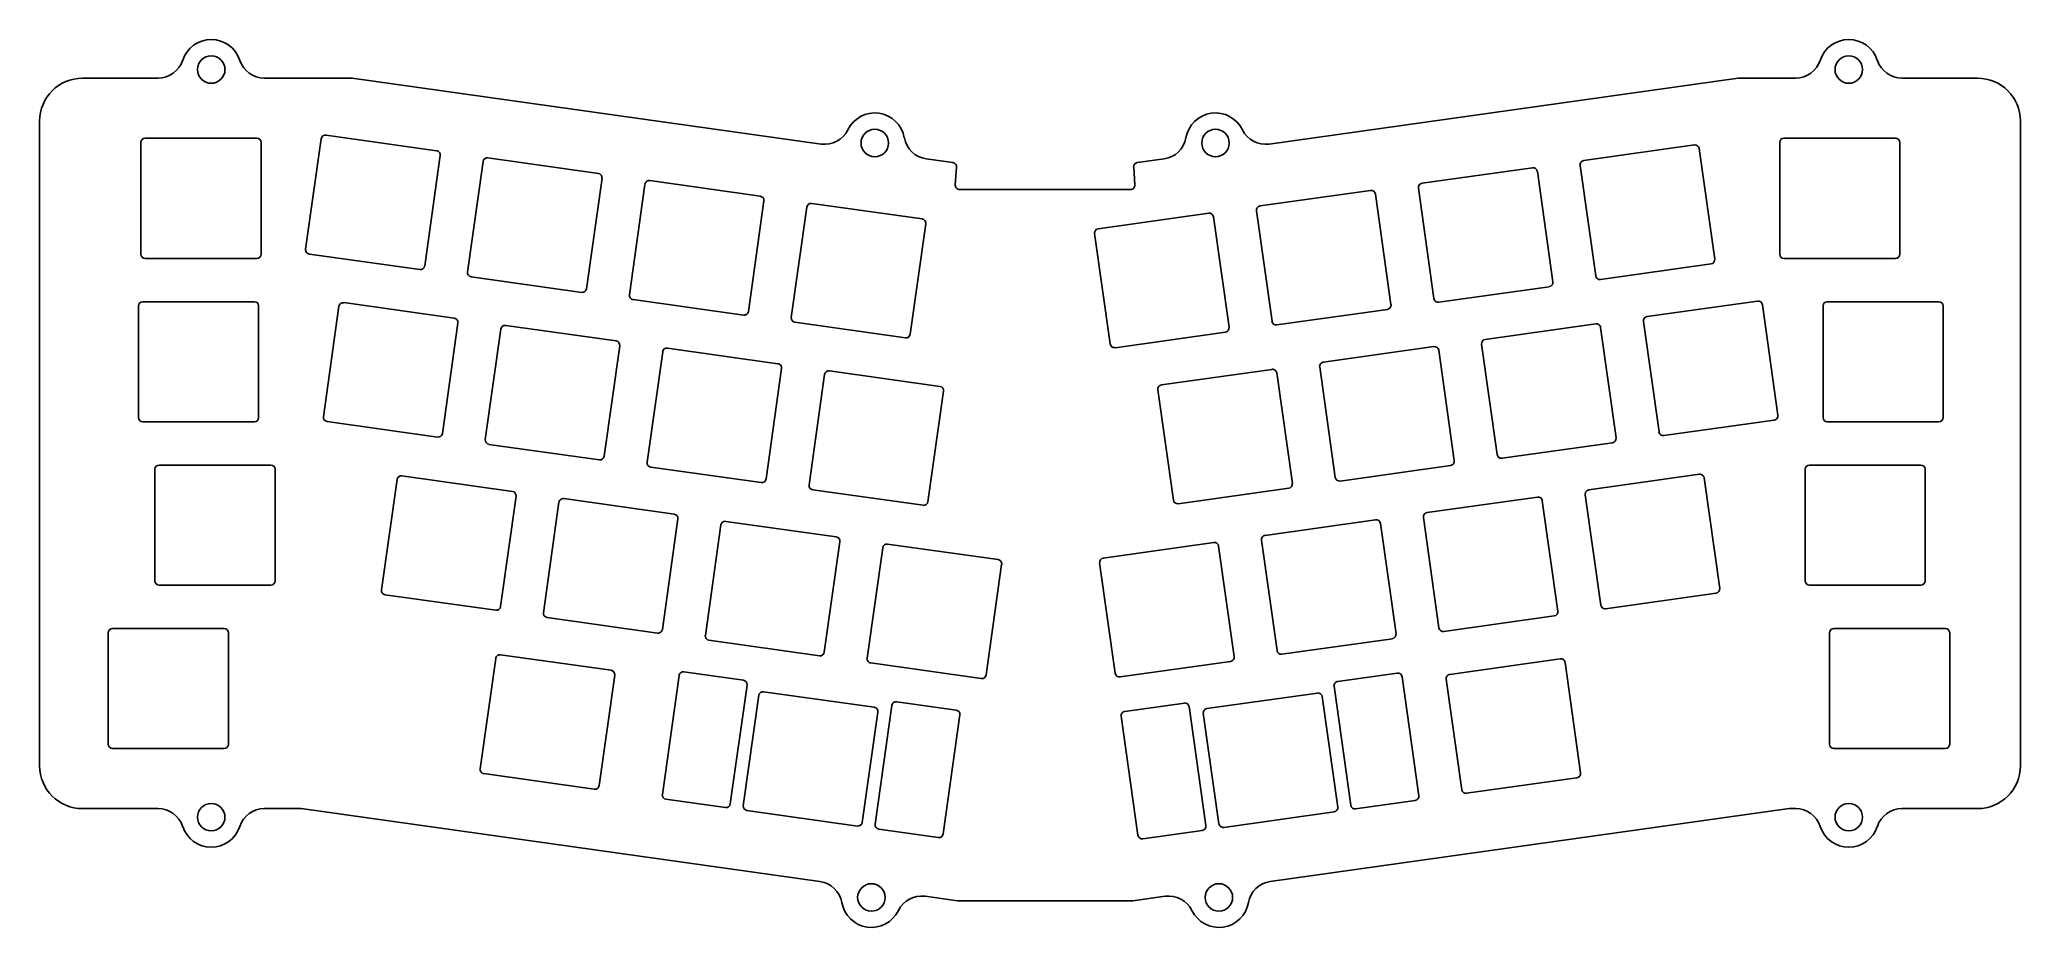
# Model space of a CAD drawing. Header units: millimetres. Extents: x -117 to 114, y -56 to 47.
import ezdxf

# ---------------------------------------------------------------- set-up
doc = ezdxf.new("R2010")
doc.units = ezdxf.units.MM

msp = doc.modelspace()

# ---------------------------------------------------------------- linework, layer by layer
at = {"color": 7, "linetype": 'Continuous', "lineweight": 25}
for p, q in [((-112.2, 42.58), (-103.39, 42.58)), ((-91.02, 42.58), (-80.79, 42.58)), ((-80.79, 42.58), (-26.14, 34.89)), ((26.09, 34.89), (80.74, 42.58)), ((80.74, 42.58), (87.45, 42.58)), ((99.82, 42.58), (108.63, 42.58)), ((-117.2, -37.58), (-117.2, 37.58)), ((113.63, 37.58), (113.63, -37.58)), ((-105.39, 35.08), (-105.39, 22.07)), ((-91.89, 35.58), (-104.89, 35.58)), ((-91.39, 22.07), (-91.39, 35.08)), ((-84.39, 35.51), (-86.2, 22.63)), ((-70.95, 34.12), (-83.82, 35.93)), ((75.64, 34.79), (62.76, 32.98)), ((85.58, 35.08), (85.58, 22.07)), ((99.08, 35.58), (86.08, 35.58)), ((99.58, 22.07), (99.58, 35.08)), ((-72.33, 20.69), (-70.53, 33.56)), ((-65.52, 32.86), (-67.33, 19.98)), ((-52.09, 31.47), (-64.96, 33.28)), ((-13.89, 33.17), (-10.77, 32.73)), ((10.73, 32.73), (13.84, 33.17)), ((62.34, 32.41), (64.15, 19.54)), ((78.01, 21.49), (76.2, 34.36)), ((-53.47, 18.03), (-51.66, 30.91)), ((-46.66, 30.2), (-48.47, 17.33)), ((-33.22, 28.82), (-46.09, 30.63)), ((-10.34, 32.2), (-10.49, 30.13)), ((10.44, 30.13), (10.3, 32.2)), ((56.77, 32.14), (43.9, 30.33)), ((59.15, 18.84), (57.34, 31.71)), ((-34.61, 15.38), (-32.8, 28.26)), ((-14.36, 26.17), (-27.23, 27.98)), ((-9.99, 29.6), (9.94, 29.6)), ((37.91, 29.49), (25.04, 27.68)), ((40.28, 16.19), (38.47, 29.06)), ((43.47, 29.76), (45.28, 16.89)), ((-27.79, 27.55), (-29.6, 14.68)), ((-15.74, 12.73), (-13.93, 25.61)), ((19.04, 26.83), (6.17, 25.03)), ((21.42, 13.54), (19.61, 26.41)), ((24.61, 27.11), (26.42, 14.24)), ((5.75, 24.46), (7.55, 11.59)), ((-104.89, 21.57), (-91.89, 21.57)), ((-85.77, 22.07), (-72.9, 20.26)), ((64.71, 19.12), (77.59, 20.92)), ((86.08, 21.57), (99.08, 21.57)), ((-66.91, 19.42), (-54.03, 17.61)), ((-92.18, 16.52), (-105.18, 16.52)), ((-68.89, 14.6), (-81.76, 16.41)), ((-48.04, 16.77), (-35.17, 14.96)), ((45.85, 16.46), (58.72, 18.27)), ((83.01, 16.59), (70.13, 14.78)), ((85.38, 3.29), (83.57, 16.16)), ((104.13, 16.52), (91.13, 16.52)), ((-105.68, 16.02), (-105.68, 3.02)), ((-91.68, 3.02), (-91.68, 16.02)), ((-82.32, 15.98), (-84.13, 3.11)), ((-70.27, 1.16), (-68.46, 14.03)), ((-29.18, 14.12), (-16.31, 12.31)), ((26.98, 13.81), (39.86, 15.62)), ((64.14, 13.94), (51.27, 12.13)), ((69.71, 14.21), (71.52, 1.34)), ((90.63, 16.02), (90.63, 3.02)), ((104.63, 3.02), (104.63, 16.02)), ((-63.46, 13.33), (-65.27, 0.46)), ((-50.02, 11.94), (-62.89, 13.75)), ((8.12, 11.16), (20.99, 12.97)), ((50.84, 11.56), (52.65, -1.31)), ((66.51, 0.64), (64.71, 13.51)), ((-51.4, -1.49), (-49.6, 11.38)), ((-44.59, 10.68), (-46.4, -2.2)), ((-31.16, 9.29), (-44.03, 11.1)), ((45.28, 11.28), (32.4, 9.48)), ((47.65, -2.01), (45.84, 10.86)), ((-32.54, -4.14), (-30.73, 8.73)), ((-25.73, 8.03), (-27.54, -4.85)), ((-12.29, 6.64), (-25.17, 8.45)), ((26.41, 8.63), (13.54, 6.82)), ((28.79, -4.67), (26.98, 8.21)), ((31.98, 8.91), (33.79, -3.96)), ((-13.68, -6.8), (-11.87, 6.08)), ((13.11, 6.26), (14.92, -6.61)), ((-105.18, 2.52), (-92.18, 2.52)), ((-83.71, 2.54), (-70.83, 0.73)), ((72.08, 0.91), (84.95, 2.72)), ((91.13, 2.52), (104.13, 2.52)), ((53.22, -1.74), (66.09, 0.07)), ((-64.84, -0.11), (-51.97, -1.92)), ((-103.77, -3.02), (-103.77, -16.02)), ((-90.27, -2.52), (-103.27, -2.52)), ((-89.77, -16.02), (-89.77, -3.02)), ((-75.54, -4.21), (-77.35, -17.08)), ((-62.1, -5.59), (-74.98, -3.78)), ((-45.98, -2.76), (-33.1, -4.57)), ((34.35, -4.39), (47.22, -2.58)), ((76.22, -3.6), (63.35, -5.41)), ((78.6, -16.9), (76.79, -4.03)), ((88.54, -3.02), (88.54, -16.02)), ((102.04, -2.52), (89.04, -2.52)), ((102.54, -16.02), (102.54, -3.02)), ((-63.49, -19.03), (-61.68, -6.16)), ((-56.68, -6.86), (-58.49, -19.74)), ((-43.24, -8.25), (-56.11, -6.44)), ((-27.11, -5.41), (-14.24, -7.22)), ((15.49, -7.04), (28.36, -5.23)), ((57.36, -6.25), (44.49, -8.06)), ((59.73, -19.55), (57.92, -6.68)), ((62.93, -5.98), (64.73, -18.85)), ((-44.62, -21.68), (-42.81, -8.81)), ((-24.38, -10.9), (-37.25, -9.09)), ((38.49, -8.91), (25.62, -10.72)), ((44.06, -8.63), (45.87, -21.5)), ((-37.81, -9.51), (-39.62, -22.39)), ((-25.76, -24.33), (-23.95, -11.46)), ((25.2, -11.28), (27.01, -24.15)), ((40.87, -22.2), (39.06, -9.33)), ((-18.95, -12.16), (-20.76, -25.04)), ((-5.51, -13.55), (-18.38, -11.74)), ((19.63, -11.56), (6.76, -13.37)), ((22, -24.86), (20.2, -11.98)), ((-6.89, -26.99), (-5.09, -14.11)), ((6.33, -13.93), (8.14, -26.8)), ((-103.27, -16.52), (-90.27, -16.52)), ((-76.93, -17.65), (-64.05, -19.46)), ((65.3, -19.28), (78.17, -17.47)), ((89.04, -16.52), (102.04, -16.52)), ((-58.06, -20.3), (-45.19, -22.11)), ((46.43, -21.93), (59.31, -20.12)), ((-109.2, -22.07), (-109.2, -35.08)), ((-95.7, -21.57), (-108.7, -21.57)), ((-95.2, -35.08), (-95.2, -22.07)), ((-39.2, -22.95), (-26.32, -24.76)), ((27.57, -24.58), (40.44, -22.77)), ((91.39, -22.07), (91.39, -35.08)), ((104.89, -21.57), (91.89, -21.57)), ((105.39, -35.08), (105.39, -22.07)), ((-64.05, -25.06), (-65.85, -37.94)), ((-50.61, -26.45), (-63.48, -24.64)), ((60.01, -25.12), (47.14, -26.93)), ((-51.99, -39.89), (-50.18, -27.01)), ((-42.68, -27.06), (-44.63, -40.92)), ((-35.19, -27.6), (-42.12, -26.63)), ((-20.33, -25.6), (-7.46, -27.41)), ((8.71, -27.23), (21.58, -25.42)), ((41.01, -26.78), (34.08, -27.75)), ((43.52, -41.07), (41.57, -27.21)), ((46.71, -27.49), (48.52, -40.37)), ((62.38, -38.42), (60.58, -25.54)), ((-36.71, -42.03), (-34.76, -28.17)), ((-33.39, -29.37), (-35.2, -42.25)), ((-19.95, -30.76), (-32.83, -28.95)), ((31.71, -29.1), (18.84, -30.91)), ((34.09, -42.4), (32.28, -29.52)), ((33.65, -28.32), (35.6, -42.18)), ((-21.34, -44.19), (-19.53, -31.32)), ((-17.88, -30.54), (-19.83, -44.41)), ((-10.38, -31.09), (-17.31, -30.12)), ((-11.9, -45.52), (-9.96, -31.66)), ((8.84, -31.81), (10.79, -45.67)), ((16.2, -30.27), (9.27, -31.24)), ((18.71, -44.56), (16.77, -30.69)), ((18.41, -31.47), (20.22, -44.34)), ((-108.7, -35.58), (-95.7, -35.58)), ((91.89, -35.58), (104.89, -35.58)), ((-65.43, -38.5), (-52.56, -40.31)), ((49.09, -40.79), (61.96, -38.98)), ((-44.21, -41.48), (-37.27, -42.46)), ((-103.39, -42.58), (-112.2, -42.58)), ((-86.74, -42.58), (-91.02, -42.58)), ((-26.26, -51.08), (-86.74, -42.58)), ((-34.77, -42.81), (-21.9, -44.62)), ((20.79, -44.77), (33.66, -42.96)), ((86.7, -42.58), (26.21, -51.08)), ((36.16, -42.61), (43.09, -41.63)), ((87.45, -42.58), (86.7, -42.58)), ((108.63, -42.58), (99.82, -42.58)), ((-19.4, -44.97), (-12.47, -45.94)), ((11.36, -46.09), (18.29, -45.12)), ((-10.23, -53.33), (-14.01, -52.8)), ((13.97, -52.8), (10.19, -53.33)), ((10.19, -53.33), (-10.23, -53.33))]:
    msp.add_line(p, q, dxfattribs=at)
for centre in [(-97.2, 43.58), (93.63, 43.58), (-19.88, 35.02), (19.83, 35.02), (-97.2, -43.58), (93.63, -43.58), (-20.27, -52.93), (20.23, -52.93)]:
    msp.add_circle(centre, 1.6, dxfattribs=at)
for centre, radius, start, end in [((-97.2, 43.58), 3.5, 17.9202, 162.0798), ((93.63, 43.58), 3.5, 17.9202, 162.0798), ((-103.39, 45.58), 3, 270, 342.0798), ((-91.02, 45.58), 3, 197.9202, 270), ((87.45, 45.58), 3, 270, 342.0798), ((99.82, 45.58), 3, 197.9202, 270), ((-112.2, 37.58), 5, 90, 180), ((108.63, 37.58), 5, 0, 90), ((-19.88, 35.02), 3.5, 9.9202, 154.0798), ((19.83, 35.02), 3.5, 25.9202, 170.0798), ((-104.89, 35.08), 0.5, 90, 180), ((-91.89, 35.08), 0.5, 0, 90), ((-83.89, 35.44), 0.5, 82.0001, 171.9999), ((-25.72, 37.87), 3, 262, 334.0798), ((-13.47, 36.14), 3, 189.9202, 262), ((13.43, 36.14), 3, 278, 350.0798), ((25.68, 37.87), 3, 205.9202, 278), ((75.71, 34.29), 0.5, 8, 98.0001), ((86.08, 35.08), 0.5, 90, 180), ((99.08, 35.08), 0.5, 0, 90), ((-71.02, 33.63), 0.5, 351.9999, 82.0001), ((-65.03, 32.79), 0.5, 81.9999, 171.9999), ((-10.84, 32.24), 0.5, 356, 82), ((10.79, 32.24), 0.5, 98, 184), ((62.83, 32.48), 0.5, 97.9999, 188), ((-52.16, 30.98), 0.5, 352, 81.9999), ((-46.16, 30.14), 0.5, 82, 172), ((-9.99, 30.1), 0.5, 176, 270), ((9.94, 30.1), 0.5, 270, 4), ((43.97, 29.83), 0.5, 98, 187.9999), ((56.84, 31.64), 0.5, 8, 98), ((-33.29, 28.33), 0.5, 352, 82), ((-27.3, 27.48), 0.5, 82.0001, 171.9999), ((37.98, 28.99), 0.5, 8, 97.9999), ((-14.43, 25.67), 0.5, 352, 82.0001), ((19.11, 26.34), 0.5, 8, 98), ((25.1, 27.18), 0.5, 98, 188), ((6.24, 24.53), 0.5, 98, 187.9999), ((-104.89, 22.07), 0.5, 180, 270), ((-91.89, 22.07), 0.5, 270, 0), ((-85.7, 22.56), 0.5, 171.9999, 262), ((77.52, 21.42), 0.5, 278.0001, 8.0001), ((86.08, 22.07), 0.5, 180, 270), ((99.08, 22.07), 0.5, 270, 0), ((-72.83, 20.75), 0.5, 262.0001, 351.9999), ((-66.84, 19.91), 0.5, 172, 262), ((58.65, 18.77), 0.5, 278.0001, 7.9999), ((64.64, 19.61), 0.5, 187.9999, 278.0001), ((-105.18, 16.02), 0.5, 90, 180), ((-92.18, 16.02), 0.5, 0, 90), ((-81.83, 15.91), 0.5, 82.0001, 172), ((-53.96, 18.1), 0.5, 262, 352), ((-47.97, 17.26), 0.5, 172, 262.0001), ((39.79, 16.12), 0.5, 277.9999, 8.0001), ((45.78, 16.96), 0.5, 188, 278.0001), ((83.07, 16.09), 0.5, 8.0001, 98.0001), ((91.13, 16.02), 0.5, 90, 180), ((104.13, 16.02), 0.5, 0, 90), ((-68.96, 14.1), 0.5, 351.9999, 82.0001), ((-35.1, 15.45), 0.5, 262.0001, 351.9999), ((-29.11, 14.61), 0.5, 172, 262), ((26.91, 14.31), 0.5, 188, 277.9999), ((64.21, 13.44), 0.5, 7.9999, 98), ((70.2, 14.28), 0.5, 98.0001, 188.0001), ((-62.96, 13.26), 0.5, 82, 172), ((-50.09, 11.45), 0.5, 352, 82), ((-16.24, 12.8), 0.5, 262.0001, 352.0001), ((8.05, 11.66), 0.5, 188, 278), ((20.92, 13.47), 0.5, 278.0001, 7.9999), ((51.34, 11.63), 0.5, 98.0001, 187.9999), ((-44.1, 10.61), 0.5, 81.9999, 171.9999), ((-31.23, 8.8), 0.5, 351.9999, 82), ((32.47, 8.98), 0.5, 98, 188), ((45.35, 10.79), 0.5, 8, 97.9999), ((-25.23, 7.96), 0.5, 82.0001, 172.0001), ((26.48, 8.14), 0.5, 8, 98.0001), ((-12.36, 6.15), 0.5, 352.0001, 82.0001), ((13.61, 6.33), 0.5, 98.0001, 187.9999), ((-105.18, 3.02), 0.5, 180, 270), ((-92.18, 3.02), 0.5, 270, 0), ((-83.64, 3.04), 0.5, 172, 262), ((84.88, 3.22), 0.5, 278, 8.0001), ((91.13, 3.02), 0.5, 180, 270), ((104.13, 3.02), 0.5, 270, 0), ((-70.76, 1.23), 0.5, 262.0001, 351.9999), ((-64.77, 0.39), 0.5, 172, 262), ((66.02, 0.57), 0.5, 278, 7.9999), ((72.01, 1.41), 0.5, 187.9999, 278), ((-51.9, -1.42), 0.5, 262, 352), ((-45.91, -2.27), 0.5, 171.9999, 262), ((47.15, -2.08), 0.5, 278, 8.0001), ((53.15, -1.24), 0.5, 188, 278), ((-103.27, -3.02), 0.5, 90, 180), ((-90.27, -3.02), 0.5, 0, 90), ((-75.05, -4.28), 0.5, 82, 171.9999), ((-33.04, -4.08), 0.5, 262, 351.9999), ((34.28, -3.89), 0.5, 188, 277.9999), ((76.29, -4.1), 0.5, 8, 98.0001), ((89.04, -3.02), 0.5, 90, 180), ((102.04, -3.02), 0.5, 0, 90), ((-62.17, -6.09), 0.5, 352, 82), ((-56.18, -6.93), 0.5, 81.9999, 172.0001), ((-27.04, -4.92), 0.5, 172.0001, 262), ((-14.17, -6.73), 0.5, 262.0001, 352.0001), ((15.42, -6.54), 0.5, 188.0001, 278), ((28.29, -4.74), 0.5, 278, 7.9999), ((57.43, -6.75), 0.5, 8, 97.9999), ((63.42, -5.91), 0.5, 98, 188), ((-43.31, -8.74), 0.5, 352.0001, 82), ((-37.32, -9.58), 0.5, 81.9999, 171.9999), ((38.56, -9.4), 0.5, 8.0001, 97.9999), ((44.56, -8.56), 0.5, 98, 187.9999), ((-24.44, -11.39), 0.5, 352, 82), ((25.69, -11.21), 0.5, 98, 188), ((-18.45, -12.23), 0.5, 82.0001, 171.9999), ((-5.58, -14.04), 0.5, 352, 82.0001), ((6.83, -13.86), 0.5, 98.0001, 187.9999), ((19.7, -12.05), 0.5, 8, 98), ((-103.27, -16.02), 0.5, 180, 270), ((-90.27, -16.02), 0.5, 270, 0), ((89.04, -16.02), 0.5, 180, 270), ((102.04, -16.02), 0.5, 270, 0), ((-76.86, -17.15), 0.5, 171.9999, 262), ((78.1, -16.97), 0.5, 278, 8), ((-63.98, -18.96), 0.5, 262, 351.9999), ((-57.99, -19.8), 0.5, 172.0001, 262), ((59.24, -19.62), 0.5, 277.9999, 7.9999), ((65.23, -18.78), 0.5, 188, 278.0001), ((-108.7, -22.07), 0.5, 90, 180), ((-95.7, -22.07), 0.5, 0, 90), ((-45.12, -21.61), 0.5, 261.9999, 352.0001), ((-39.13, -22.46), 0.5, 172, 262), ((40.37, -22.27), 0.5, 278.0001, 8.0001), ((46.36, -21.43), 0.5, 188, 277.9999), ((91.89, -22.07), 0.5, 90, 180), ((104.89, -22.07), 0.5, 0, 90), ((-63.55, -25.13), 0.5, 81.9999, 172.0001), ((-26.25, -24.27), 0.5, 261.9999, 351.9999), ((-20.26, -25.11), 0.5, 172, 262.0001), ((21.51, -24.93), 0.5, 278, 7.9999), ((27.5, -24.08), 0.5, 188, 277.9999), ((60.08, -25.61), 0.5, 8, 98.0001), ((-50.68, -26.94), 0.5, 352, 81.9999), ((-42.19, -27.13), 0.5, 82, 172), ((-35.26, -28.1), 0.5, 352, 82), ((-7.39, -26.92), 0.5, 262.0001, 352), ((8.64, -26.73), 0.5, 188, 278), ((41.08, -27.28), 0.5, 8, 98), ((47.21, -27.42), 0.5, 98, 188), ((-32.9, -29.44), 0.5, 82.0001, 172), ((31.78, -29.59), 0.5, 8, 98), ((34.14, -28.25), 0.5, 98, 188), ((-20.02, -31.25), 0.5, 352, 82.0001), ((-17.38, -30.61), 0.5, 82, 172), ((-10.45, -31.59), 0.5, 352, 82), ((9.34, -31.74), 0.5, 98, 188), ((16.27, -30.76), 0.5, 8, 98), ((18.91, -31.4), 0.5, 98, 188), ((-108.7, -35.08), 0.5, 180, 270), ((-95.7, -35.08), 0.5, 270, 0), ((91.89, -35.08), 0.5, 180, 270), ((104.89, -35.08), 0.5, 270, 0), ((-112.2, -37.58), 5, 180, 270), ((-65.36, -38.01), 0.5, 172.0001, 261.9999), ((61.89, -38.49), 0.5, 278, 8), ((108.63, -37.58), 5, 270, 0), ((-52.49, -39.82), 0.5, 262, 352), ((-44.14, -40.99), 0.5, 172, 262), ((43.03, -41.14), 0.5, 278, 8), ((49.02, -40.3), 0.5, 187.9999, 278.0001), ((-103.39, -45.58), 3, 17.9202, 90), ((-91.02, -45.58), 3, 90, 162.0798), ((-37.21, -41.96), 0.5, 262, 352), ((-34.7, -42.31), 0.5, 172, 261.9999), ((33.59, -42.46), 0.5, 278.0001, 8), ((36.09, -42.11), 0.5, 188, 278), ((87.45, -45.58), 3, 17.9202, 90), ((99.82, -45.58), 3, 90, 162.0798), ((-97.2, -43.58), 3.5, 197.9202, 342.0798), ((-21.83, -44.12), 0.5, 262, 352), ((-19.33, -44.48), 0.5, 172, 262), ((-12.4, -45.45), 0.5, 262, 352), ((11.29, -45.6), 0.5, 188, 278), ((18.22, -44.63), 0.5, 278, 8), ((20.72, -44.27), 0.5, 188, 278.0001), ((93.63, -43.58), 3.5, 197.9202, 342.0798), ((-26.68, -54.05), 3, 9.9202, 82), ((-14.43, -55.77), 3, 82, 154.0798), ((14.38, -55.77), 3, 25.9202, 98), ((26.63, -54.05), 3, 98, 170.0798), ((-20.27, -52.93), 3.5, 189.9202, 334.0798), ((20.23, -52.93), 3.5, 205.9202, 350.0798)]:
    msp.add_arc(centre, radius, start, end, dxfattribs=at)

doc.saveas('drawing.dxf')
